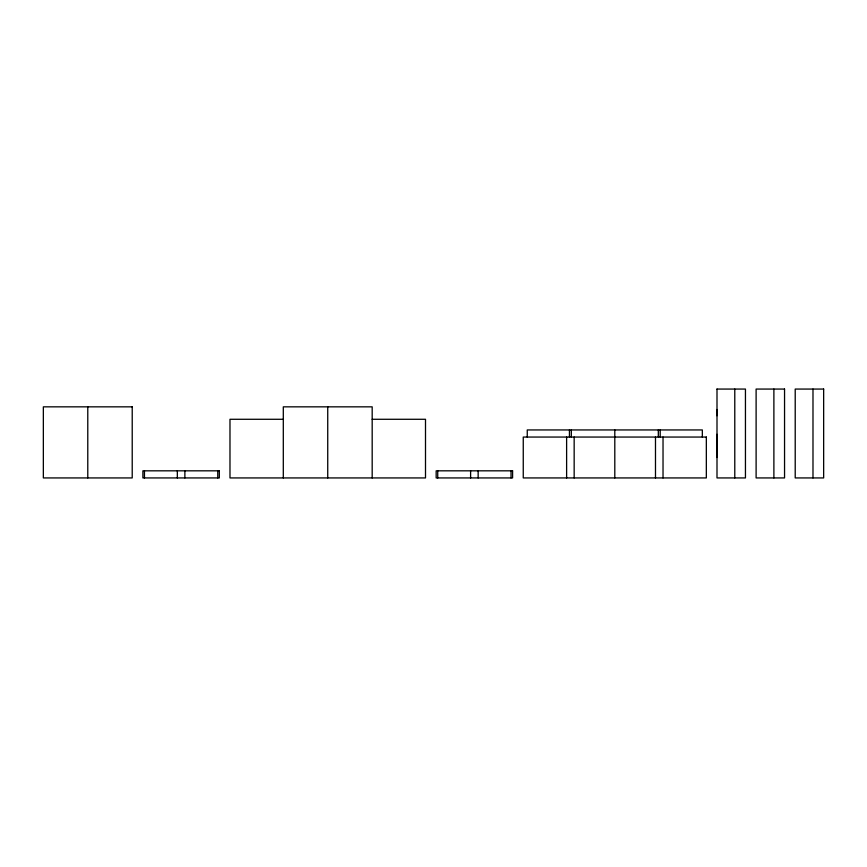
<?xml version="1.0" encoding="UTF-8"?>
<svg xmlns="http://www.w3.org/2000/svg" width="867" height="867" viewBox="0 0 867 867"><rect width="100%" height="100%" fill="white"/><g stroke="black" fill="none" stroke-linecap="round" stroke-linejoin="round"><path stroke-width="1.3" d="M734.783 477.934L734.783 389.066M283.303 419.281L229.983 419.281L229.983 477.934L425.502 477.934L425.502 419.281L372.181 419.281M812.986 389.066L812.986 477.934M773.884 389.066L773.884 477.934M716.998 409.506L716.998 415.727M716.998 434.28L716.998 457.494M702.335 437.055L702.335 429.945L527.255 429.945L527.255 437.055M663.027 437.055L663.027 477.934M660.199 429.945L660.199 437.055M658.313 429.945L658.313 437.055M655.485 437.055L655.485 477.934M614.801 429.945L614.801 477.934M574.16 437.055L574.16 477.934M571.331 429.945L571.331 437.055M569.446 429.945L569.446 437.055M566.617 437.055L566.617 477.934M511.031 470.824L511.031 477.934M478.15 470.824L478.15 477.934M470.608 470.824L470.608 477.934M437.727 470.824L437.727 477.934M372.181 477.934L372.181 406.84L283.303 406.84L283.303 477.934M327.737 406.84L327.737 477.934M217.758 470.824L217.758 477.934M184.877 470.824L184.877 477.934M177.334 470.824L177.334 477.934M144.453 470.824L144.453 477.934M87.784 406.84L87.784 477.934M716.998 389.066L716.998 477.934L745.447 477.934L745.447 389.066L716.998 389.066M784.548 389.066L756.111 389.066L756.111 477.934L784.548 477.934L784.548 389.066M823.65 389.066L795.212 389.066L795.212 477.934L823.65 477.934L823.65 389.066M132.218 406.84L43.35 406.84L43.35 477.934L132.218 477.934L132.218 406.84M706.334 437.055L523.256 437.055L523.256 477.934L706.334 477.934L706.334 437.055M219.318 470.824L142.892 470.824L142.892 477.934L219.318 477.934L219.318 470.824M512.592 470.824L436.166 470.824L436.166 477.934L512.592 477.934L512.592 470.824"/></g></svg>
